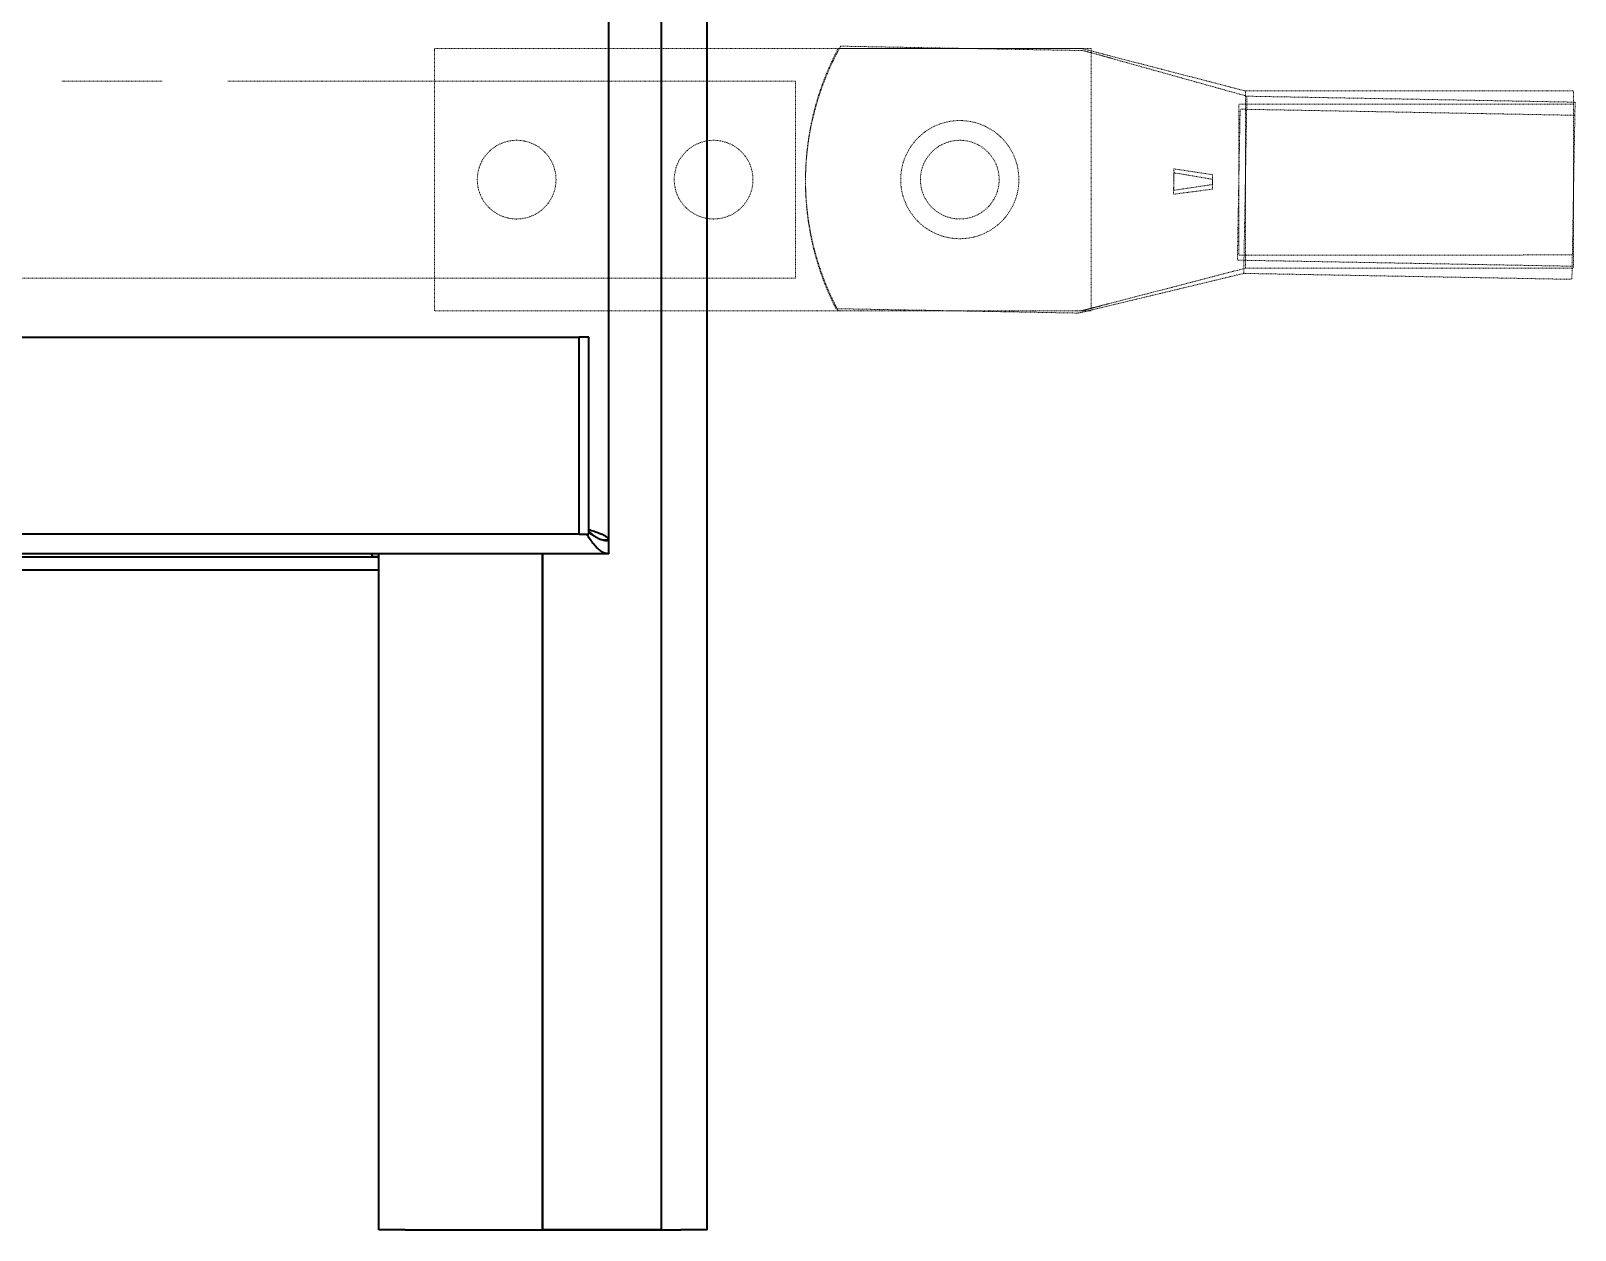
# Model space of a CAD drawing. Header units: millimetres. Extents: x -116965 to 323937, y 291661 to 566926.
# Drawn here: x -12952.1 to -12716.8, y 302709.5 to 302892.3 of the extents above; entities that cross this region are included whole.
import ezdxf

# ---------------------------------------------------------------- set-up
doc = ezdxf.new("R2010")
doc.units = ezdxf.units.MM
doc.linetypes.add('DASHED', pattern=[0.75, 0.5, -0.25])
doc.layers.get('0').update_dxf_attribs({"lineweight": 18})
for name, color, linetype, lineweight in [('Hidden Edges(Schneider)', 7, 'DASHED', 18), ('Sketch Geometry(Schneider)', 7, 'Continuous', 35), ('Visible Edges(Schneider)', 7, 'Continuous', 35)]:
    doc.layers.add(name, color=color, linetype=linetype, lineweight=lineweight)

msp = doc.modelspace()

# ---------------------------------------------------------------- linework, layer by layer
for p, q in [((-12856.059013, 303209.513446), (-12856.059013, 302709.549838)), ((-12864.05197, 302812.640837), (-12864.05197, 303105.632751)), ((-12874.132938, 302812.640837), (-12864.05197, 302812.640837)), ((-12874.132938, 302709.549838), (-12874.132938, 302812.640837)), ((-12856.059013, 302709.549838), (-12874.132938, 302709.549838))]:
    msp.add_line(p, q)
at = {"layer": 'Hidden Edges(Schneider)', "ltscale": 0.131234}
for p, q in [((-12890.573145, 302849.591998), (-12890.573145, 302889.591998)), ((-12790.573145, 302889.591998), (-12790.573145, 302849.591998)), ((-12835.573145, 302854.591998), (-12835.573145, 302884.591998)), ((-12767.076079, 302883.101447), (-12717.07608, 302883.112307)), ((-12766.836023, 302882.302788), (-12716.844207, 302881.398189)), ((-12767.324507, 302855.307207), (-12717.33269, 302854.402608)), ((-12767.070214, 302856.101447), (-12717.070215, 302856.112308))]:
    msp.add_line(p, q, dxfattribs=at)
at = {"layer": 'Hidden Edges(Schneider)', "ltscale": 0.145815}
for p, q in [((-12890.573145, 302889.591998), (-12790.573145, 302889.591998)), ((-12790.573145, 302849.591998), (-12890.573145, 302849.591998))]:
    msp.add_line(p, q, dxfattribs=at)
at = {"layer": 'Hidden Edges(Schneider)', "ltscale": 0.16045}
msp.add_line((-12792.398587, 302889.595946), (-12829.077489, 302889.587979), dxfattribs=at)
at = {"layer": 'Hidden Edges(Schneider)', "ltscale": 0.160456}
msp.add_line((-12792.03397, 302889.259807), (-12828.708278, 302889.923426), dxfattribs=at)
at = {"layer": 'Hidden Edges(Schneider)', "ltscale": 0.001967}
msp.add_line((-12792.397671, 302889.595946), (-12792.398587, 302889.595946), dxfattribs=at)
at = {"layer": 'Hidden Edges(Schneider)', "ltscale": 0.003767}
for p, q in [((-12791.767205, 302889.515286), (-12791.042938, 302889.326275)), ((-12792.126334, 302849.335741), (-12791.398805, 302849.511776))]:
    msp.add_line(p, q, dxfattribs=at)
at = {"layer": 'Hidden Edges(Schneider)', "ltscale": 0.00375}
for p, q in [((-12790.68886, 302888.96745), (-12791.406464, 302889.168001)), ((-12791.03837, 302849.864214), (-12791.759443, 302849.676523))]:
    msp.add_line(p, q, dxfattribs=at)
at = {"layer": 'Hidden Edges(Schneider)', "ltscale": 0.002032}
for p, q in [((-12787.502238, 302888.074816), (-12787.855988, 302888.173719)), ((-12787.8363, 302850.699745), (-12788.191762, 302850.607181))]:
    msp.add_line(p, q, dxfattribs=at)
at = {"layer": 'Hidden Edges(Schneider)', "ltscale": 0.035753}
for p, q in [((-12781.684089, 302886.451478), (-12787.502238, 302888.074816)), ((-12781.990064, 302852.218826), (-12787.8363, 302850.699745))]:
    msp.add_line(p, q, dxfattribs=at)
at = {"layer": 'Hidden Edges(Schneider)', "ltscale": 0.10995}
for p, q in [((-12781.684089, 302886.451478), (-12766.836023, 302882.302788)), ((-12767.070214, 302856.101447), (-12781.990064, 302852.218826))]:
    msp.add_line(p, q, dxfattribs=at)
at = {"layer": 'Hidden Edges(Schneider)', "ltscale": 0.073177}
for p, q in [((-12779.818969, 302886.411643), (-12767.076079, 302883.101447)), ((-12767.324507, 302855.307207), (-12780.12453, 302852.225316))]:
    msp.add_line(p, q, dxfattribs=at)
at = {"layer": 'Hidden Edges(Schneider)', "ltscale": 0.079467}
msp.add_line((-12932.073145, 302884.591998), (-12947.473145, 302884.591998), dxfattribs=at)
at = {"layer": 'Hidden Edges(Schneider)', "ltscale": 0.141896}
msp.add_line((-12835.573145, 302884.591998), (-12922.073145, 302884.591998), dxfattribs=at)
at = {"layer": 'Hidden Edges(Schneider)', "ltscale": 0.014714}
msp.add_line((-12767.076013, 302882.798098), (-12767.076079, 302883.101447), dxfattribs=at)
at = {"layer": 'Hidden Edges(Schneider)', "ltscale": 0.139145}
for p, q in [((-12717.07608, 302883.112307), (-12717.070215, 302856.112308)), ((-12716.844207, 302881.398189), (-12717.33269, 302854.402608))]:
    msp.add_line(p, q, dxfattribs=at)
at = {"layer": 'Hidden Edges(Schneider)', "ltscale": 0.133858}
for p, q in [((-12717.075645, 302881.112307), (-12768.075644, 302881.101229)), ((-12716.880391, 302879.398516), (-12767.872044, 302880.321207)), ((-12717.296506, 302856.402281), (-12768.288159, 302857.324971)), ((-12717.070649, 302858.112308), (-12768.070648, 302858.10123))]:
    msp.add_line(p, q, dxfattribs=at)
at = {"layer": 'Hidden Edges(Schneider)', "ltscale": 0.158042}
for p, q in [((-12768.070648, 302858.10123), (-12768.075644, 302881.101229)), ((-12768.288159, 302857.324971), (-12767.872044, 302880.321207))]:
    msp.add_line(p, q, dxfattribs=at)
at = {"layer": 'Hidden Edges(Schneider)', "ltscale": 0.145866}
msp.add_line((-12767.310865, 302856.061077), (-12766.849665, 302881.548917), dxfattribs=at)
at = {"layer": 'Hidden Edges(Schneider)', "ltscale": 0.120331}
msp.add_line((-12767.073146, 302869.601447), (-12767.076013, 302882.798098), dxfattribs=at)
at = {"layer": 'Hidden Edges(Schneider)', "ltscale": 0.014648}
for p, q in [((-12766.849665, 302881.548917), (-12766.837909, 302882.198556)), ((-12767.322621, 302855.411438), (-12767.310865, 302856.061077))]:
    msp.add_line(p, q, dxfattribs=at)
at = {"layer": 'Hidden Edges(Schneider)', "ltscale": 0.008574}
for p, q in [((-12766.837909, 302882.198556), (-12766.836023, 302882.302788)), ((-12767.324507, 302855.307207), (-12767.322621, 302855.411438)), ((-12767.070214, 302856.101447), (-12767.070236, 302856.205696))]:
    msp.add_line(p, q, dxfattribs=at)
at = {"layer": 'Hidden Edges(Schneider)', "ltscale": 0.030667}
for p, q in [((-12777.962463, 302871.232426), (-12772.073309, 302870.350361)), ((-12772.072983, 302868.850361), (-12777.961754, 302867.965737))]:
    msp.add_line(p, q, dxfattribs=at)
at = {"layer": 'Hidden Edges(Schneider)', "ltscale": 0.045396}
for p, q in [((-12777.937894, 302870.635078), (-12772.065878, 302869.645335)), ((-12772.093016, 302868.145579), (-12777.996995, 302867.368924))]:
    msp.add_line(p, q, dxfattribs=at)
at = {"layer": 'Hidden Edges(Schneider)', "ltscale": 0.007652}
msp.add_line((-12772.065878, 302869.645335), (-12772.093016, 302868.145579), dxfattribs=at)
at = {"layer": 'Hidden Edges(Schneider)', "ltscale": 0.00765}
msp.add_line((-12772.073309, 302870.350361), (-12772.072983, 302868.850361), dxfattribs=at)
at = {"layer": 'Hidden Edges(Schneider)', "ltscale": 0.005532}
msp.add_line((-12767.07291, 302868.512549), (-12767.073146, 302869.601447), dxfattribs=at)
at = {"layer": 'Hidden Edges(Schneider)', "ltscale": 0.120977}
msp.add_line((-12767.070236, 302856.205696), (-12767.07291, 302868.512549), dxfattribs=at)
at = {"layer": 'Hidden Edges(Schneider)', "ltscale": 0.139339}
msp.add_line((-13016.073145, 302854.591998), (-12835.573145, 302854.591998), dxfattribs=at)
at = {"layer": 'Hidden Edges(Schneider)', "ltscale": 0.004244}
msp.add_line((-12789.994889, 302850.13661), (-12789.235334, 302850.334731), dxfattribs=at)
at = {"layer": 'Hidden Edges(Schneider)', "ltscale": 0.160454}
msp.add_line((-12829.431957, 302849.929973), (-12792.758141, 302849.266363), dxfattribs=at)
at = {"layer": 'Hidden Edges(Schneider)', "ltscale": 0.160371}
msp.add_line((-12829.068801, 302849.58798), (-12792.407943, 302849.595943), dxfattribs=at)
at = {"layer": 'Hidden Edges(Schneider)', "ltscale": 5.5955e-08}
msp.add_line((-12792.407943, 302849.595943), (-12792.388578, 302849.595948), dxfattribs=at)
at = {"layer": 'Hidden Edges(Schneider)', "ltscale": 0.001966}
msp.add_line((-12791.759443, 302849.676523), (-12791.759197, 302849.67661), dxfattribs=at)
at = {"layer": 'Hidden Edges(Schneider)', "ltscale": 0.019636, "flags": 128}
for points in [[(-12829.077487, 302889.587979), (-12829.080366, 302889.582597), (-12829.088955, 302889.566498), (-12829.103188, 302889.539753), (-12829.122983, 302889.502434), (-12829.148283, 302889.454614), (-12829.178998, 302889.396371), (-12829.214784, 302889.328235), (-12829.254988, 302889.251336), (-12829.298934, 302889.166846), (-12829.345969, 302889.075934), (-12829.395415, 302888.979773), (-12829.447158, 302888.878465), (-12829.502319, 302888.769711), (-12829.560563, 302888.65402), (-12829.621477, 302888.532122), (-12829.684616, 302888.404743), (-12829.749561, 302888.272607), (-12829.815874, 302888.136443), (-12829.883092, 302887.997085), (-12829.950729, 302887.855531), (-12830.018304, 302887.712801), (-12830.085331, 302887.569912), (-12830.151337, 302887.427883), (-12830.215832, 302887.287732)], [(-12828.708276, 302889.923426), (-12828.711253, 302889.918098), (-12828.720135, 302889.902159), (-12828.734855, 302889.875679), (-12828.75533, 302889.83873), (-12828.781501, 302889.79138), (-12828.813277, 302889.733709), (-12828.850305, 302889.66624), (-12828.891911, 302889.59009), (-12828.937396, 302889.506418), (-12828.986088, 302889.416383), (-12829.037286, 302889.321144), (-12829.090876, 302889.220798), (-12829.148018, 302889.113072), (-12829.208371, 302888.998468), (-12829.271506, 302888.877705), (-12829.336967, 302888.751503), (-12829.40432, 302888.620579), (-12829.473115, 302888.485654), (-12829.542873, 302888.347549), (-12829.613091, 302888.207257), (-12829.683268, 302888.065788), (-12829.752899, 302887.92415), (-12829.821495, 302887.783353), (-12829.888546, 302887.644406)], [(-12830.529001, 302852.250201), (-12830.467022, 302852.108919), (-12830.403565, 302851.965733), (-12830.339103, 302851.821668), (-12830.27409, 302851.677754), (-12830.208994, 302851.535013), (-12830.144277, 302851.394476), (-12830.080409, 302851.257149), (-12830.017836, 302851.123873), (-12829.956984, 302850.995385), (-12829.89826, 302850.872418), (-12829.842093, 302850.755705), (-12829.788885, 302850.645981), (-12829.73896, 302850.543764), (-12829.691241, 302850.446736), (-12829.645839, 302850.354998), (-12829.60341, 302850.269735), (-12829.564587, 302850.19213), (-12829.530024, 302850.123365), (-12829.500355, 302850.064582), (-12829.475914, 302850.016317), (-12829.456789, 302849.97865), (-12829.443037, 302849.951656), (-12829.434737, 302849.935405), (-12829.431955, 302849.929973)], [(-12830.208143, 302851.887733), (-12830.143587, 302851.747609), (-12830.077519, 302851.605609), (-12830.01043, 302851.462749), (-12829.942793, 302851.320048), (-12829.875094, 302851.178524), (-12829.807816, 302851.039194), (-12829.741444, 302850.903061), (-12829.676441, 302850.770954), (-12829.613247, 302850.643601), (-12829.552281, 302850.52173), (-12829.493986, 302850.406065), (-12829.438778, 302850.297334), (-12829.386991, 302850.196047), (-12829.337503, 302850.099908), (-12829.290429, 302850.009017), (-12829.246446, 302849.924545), (-12829.206208, 302849.847664), (-12829.170392, 302849.779544), (-12829.139652, 302849.721314), (-12829.114331, 302849.673504), (-12829.09452, 302849.636194), (-12829.080276, 302849.609456), (-12829.07168, 302849.593361), (-12829.068799, 302849.58798)]]:
    msp.add_lwpolyline(points, dxfattribs=at)
at = {"layer": 'Hidden Edges(Schneider)', "ltscale": 0.017719, "flags": 128}
for points in [[(-12787.839154, 302888.484397), (-12788.207551, 302888.58049), (-12788.589997, 302888.680781), (-12788.983584, 302888.784367), (-12789.385149, 302888.890248), (-12789.793263, 302888.997879), (-12790.207164, 302889.106911), (-12790.624536, 302889.216614), (-12791.042938, 302889.326275)], [(-12788.180483, 302850.296252), (-12788.550539, 302850.206759), (-12788.934718, 302850.11332), (-12789.330093, 302850.016786), (-12789.733487, 302849.918101), (-12790.143459, 302849.817782), (-12790.559242, 302849.716165), (-12790.978509, 302849.61394), (-12791.398805, 302849.511776)]]:
    msp.add_lwpolyline(points, dxfattribs=at)
at = {"layer": 'Hidden Edges(Schneider)', "ltscale": 0.01052, "flags": 128}
for points in [[(-12788.73525, 302888.420119), (-12789.214136, 302888.554434), (-12789.701411, 302888.69104), (-12790.194317, 302888.829094), (-12790.68886, 302888.96745)], [(-12789.075288, 302850.376537), (-12789.556498, 302850.250804), (-12790.046137, 302850.122929), (-12790.541432, 302849.993708), (-12791.03837, 302849.864214)]]:
    msp.add_lwpolyline(points, dxfattribs=at)
at = {"layer": 'Hidden Edges(Schneider)', "ltscale": 0.007246, "flags": 128}
for points in [[(-12788.894524, 302888.464779), (-12788.840258, 302888.449567), (-12788.78607, 302888.434372), (-12788.731957, 302888.419197), (-12788.677923, 302888.404042), (-12788.623969, 302888.388908), (-12788.570096, 302888.373798), (-12788.516308, 302888.358712), (-12788.462607, 302888.34365), (-12788.408993, 302888.328616), (-12788.35547, 302888.313609), (-12788.302039, 302888.29863), (-12788.248701, 302888.283682), (-12788.195458, 302888.268764), (-12788.142312, 302888.253877), (-12788.089263, 302888.23902), (-12788.036313, 302888.224194), (-12787.983465, 302888.209399), (-12787.930721, 302888.194635), (-12787.878081, 302888.179902), (-12787.825549, 302888.165201), (-12787.773126, 302888.150532), (-12787.720814, 302888.135894), (-12787.668616, 302888.121287), (-12787.616535, 302888.10671)], [(-12789.235335, 302850.334731), (-12789.180806, 302850.348972), (-12789.126354, 302850.363195), (-12789.071979, 302850.377401), (-12789.017682, 302850.391587), (-12788.963466, 302850.405754), (-12788.909333, 302850.419899), (-12788.855284, 302850.434021), (-12788.801321, 302850.44812), (-12788.747447, 302850.462194), (-12788.693664, 302850.476242), (-12788.639974, 302850.490263), (-12788.586378, 302850.504255), (-12788.532877, 302850.518219), (-12788.479473, 302850.532154), (-12788.426167, 302850.54606), (-12788.372961, 302850.559938), (-12788.319857, 302850.573786), (-12788.266857, 302850.587605), (-12788.213962, 302850.601394), (-12788.161175, 302850.615154), (-12788.108498, 302850.628884), (-12788.055934, 302850.642584), (-12788.003483, 302850.656256), (-12787.951149, 302850.6699)]]:
    msp.add_lwpolyline(points, dxfattribs=at)
at = {"layer": 'Hidden Edges(Schneider)', "ltscale": 0.049125, "flags": 128}
for points in [[(-12779.818969, 302886.411642), (-12783.825144, 302887.446524), (-12787.839154, 302888.484397)], [(-12780.12453, 302852.225317), (-12784.148563, 302851.262209), (-12788.180483, 302850.296252)]]:
    msp.add_lwpolyline(points, dxfattribs=at)
at = {"layer": 'Hidden Edges(Schneider)', "ltscale": 0.01678, "flags": 128}
for points in [[(-12777.962463, 302871.232425), (-12777.965652, 302871.097592), (-12777.96856, 302870.962424), (-12777.971189, 302870.826952), (-12777.973538, 302870.69121), (-12777.975607, 302870.555223), (-12777.977396, 302870.419024), (-12777.978905, 302870.282645), (-12777.980135, 302870.146112), (-12777.981085, 302870.00946), (-12777.981754, 302869.872715), (-12777.982144, 302869.73591), (-12777.982254, 302869.599077), (-12777.982085, 302869.462243), (-12777.981635, 302869.325438), (-12777.980907, 302869.188695), (-12777.979898, 302869.052042), (-12777.978608, 302868.91551), (-12777.97704, 302868.779132), (-12777.975192, 302868.642934), (-12777.973063, 302868.506949), (-12777.970656, 302868.371206), (-12777.967968, 302868.235736), (-12777.965001, 302868.10057), (-12777.961753, 302867.965737)], [(-12777.996995, 302867.368924), (-12777.997773, 302867.503793), (-12777.998265, 302867.63899), (-12777.998472, 302867.774488), (-12777.998394, 302867.91025), (-12777.998033, 302868.046253), (-12777.997387, 302868.182462), (-12777.996458, 302868.318846), (-12777.995247, 302868.455379), (-12777.993754, 302868.592026), (-12777.991979, 302868.728761), (-12777.989924, 302868.865551), (-12777.987588, 302869.002365), (-12777.984972, 302869.139174), (-12777.982078, 302869.275949), (-12777.978905, 302869.412657), (-12777.975453, 302869.54927), (-12777.971724, 302869.685757), (-12777.967718, 302869.822086), (-12777.963435, 302869.958228), (-12777.958877, 302870.094154), (-12777.954043, 302870.229832), (-12777.948934, 302870.365232), (-12777.943551, 302870.500324), (-12777.937894, 302870.635078)]]:
    msp.add_lwpolyline(points, dxfattribs=at)
at = {"layer": 'Hidden Edges(Schneider)', "ltscale": 0.009524, "flags": 128}
msp.add_lwpolyline([(-12791.759197, 302849.67661), (-12791.684178, 302849.696143), (-12791.609133, 302849.715687), (-12791.534086, 302849.735233), (-12791.459059, 302849.754778), (-12791.384076, 302849.774314), (-12791.309158, 302849.793835), (-12791.23433, 302849.813336), (-12791.159615, 302849.832811), (-12791.08505, 302849.85225), (-12791.010653, 302849.871647), (-12790.936436, 302849.891), (-12790.862409, 302849.910306), (-12790.788582, 302849.929561), (-12790.714964, 302849.948763), (-12790.641567, 302849.96791), (-12790.5684, 302849.986998), (-12790.495482, 302850.006021), (-12790.422847, 302850.024972), (-12790.350529, 302850.043839), (-12790.278563, 302850.062615), (-12790.206981, 302850.081289), (-12790.135819, 302850.099852), (-12790.06511, 302850.118296), (-12789.994889, 302850.13661)], dxfattribs=at)
at = {"layer": 'Hidden Edges(Schneider)', "ltscale": 0.009629, "flags": 128}
msp.add_lwpolyline([(-12789.235335, 302850.334731), (-12789.308826, 302850.315527), (-12789.382474, 302850.296283), (-12789.456286, 302850.276996), (-12789.5303, 302850.257657), (-12789.604535, 302850.238263), (-12789.67898, 302850.218815), (-12789.753618, 302850.199318), (-12789.828433, 302850.179778), (-12789.903414, 302850.160197), (-12789.978545, 302850.140579), (-12790.053813, 302850.120929), (-12790.129203, 302850.10125), (-12790.204703, 302850.081546), (-12790.280297, 302850.061821), (-12790.355972, 302850.042078), (-12790.431714, 302850.022321), (-12790.507508, 302850.002555), (-12790.58334, 302849.982782), (-12790.659197, 302849.963007), (-12790.735064, 302849.943233), (-12790.810929, 302849.923463), (-12790.886777, 302849.903701), (-12790.962595, 302849.88395), (-12791.03837, 302849.864214)], dxfattribs=at)
at = {"layer": 'Hidden Edges(Schneider)', "ltscale": 0.148422}
msp.add_circle((-12810.573145, 302869.591998), 9, dxfattribs=at)
at = {"layer": 'Hidden Edges(Schneider)', "ltscale": 0.164913}
for centre in [(-12878.073145, 302869.591998), (-12848.073145, 302869.591998), (-12810.573145, 302869.591998)]:
    msp.add_circle(centre, 6, dxfattribs=at)
at = {"layer": 'Hidden Edges(Schneider)', "ltscale": 0.159723}
for centre, start, end in [((-12791.576255, 302869.248251), 154.35138909, 203.57531033), ((-12791.573146, 302869.596125), 155.40048477, 204.62440601)]:
    msp.add_arc(centre, 42.5, start, end, dxfattribs=at)
at = {"layer": 'Hidden Edges(Schneider)', "ltscale": 0.003193}
for centre, start, end in [((-12792.397128, 302887.095946), 75.40593809, 90.01244544), ((-12792.712911, 302851.765954), 268.96334966, 283.56985701)]:
    msp.add_arc(centre, 2.500001, start, end, dxfattribs=at)
at = {"layer": 'Hidden Edges(Schneider)', "ltscale": 0.003186}
for centre, start, end in [((-12792.079197, 302886.760216), 74.38913351, 88.96334971), ((-12792.38903, 302852.095947), 270.01244539, 284.58666159)]:
    msp.add_arc(centre, 2.5, start, end, dxfattribs=at)
at = {"layer": 'Hidden Edges(Schneider)', "ltscale": 0.002975}
for centre, radius, start, end in [((-13532.764409, 300234.85618), 2755.899628, 74.379287445, 74.391659811), ((-13485.553659, 305516.815879), 2755.899614, 284.584135289, 284.596507652)]:
    msp.add_arc(centre, radius, start, end, dxfattribs=at)
at = {"layer": 'Sketch Geometry(Schneider)'}
for p, q in [((-12856.059013, 303209.513446), (-12856.059013, 302709.549838)), ((-12864.05197, 302812.640837), (-12864.05197, 303105.632751)), ((-12874.132938, 302709.549838), (-12874.132938, 302812.640837)), ((-12874.132938, 302812.640837), (-12864.05197, 302812.640837)), ((-12856.059013, 302709.549838), (-12874.132938, 302709.549838))]:
    msp.add_line(p, q, dxfattribs=at)
at = {"layer": 'Visible Edges(Schneider)'}
for p, q in [((-12856.073145, 303209.591998), (-12856.073145, 302709.591998)), ((-12849.073145, 302709.591998), (-12849.073145, 303209.591998)), ((-12864.073145, 303103.491998), (-12864.073145, 302814.691998)), ((-13050.57743, 302845.591998), (-12868.56886, 302845.591998)), ((-12867.073145, 302845.591998), (-12868.56886, 302845.591998)), ((-12868.56886, 302815.591998), (-12868.56886, 302845.591998)), ((-12867.073145, 302815.591998), (-12867.073145, 302845.591998)), ((-12868.56886, 302815.591998), (-13050.57743, 302815.591998)), ((-12868.56886, 302815.591998), (-12867.073145, 302815.591998)), ((-12864.073145, 302812.591998), (-13534.073145, 302812.591998)), ((-12900.073145, 302812.191998), (-12900.073145, 302812.591998)), ((-12899.073145, 302709.591998), (-12899.073145, 302812.591998)), ((-12874.073145, 302709.591998), (-12874.073145, 302812.591998)), ((-12864.881806, 302814.691998), (-12864.073145, 302814.691998)), ((-12864.073144, 302814.591998), (-12864.073144, 302812.591998)), ((-12899.073145, 302810.091998), (-13453.573145, 302810.091998)), ((-12899.073145, 302812.091998), (-13452.414833, 302812.091998)), ((-12900.073145, 302812.191998), (-12899.073145, 302812.191998)), ((-12895.073145, 302709.591998), (-12899.073145, 302709.591998)), ((-12895.073145, 302709.591998), (-12874.073145, 302709.591998)), ((-12856.073145, 302709.591998), (-12874.073145, 302709.591998)), ((-12856.073145, 302709.591998), (-12853.073145, 302709.591998)), ((-12849.073145, 302709.591998), (-12853.073145, 302709.591998))]:
    msp.add_line(p, q, dxfattribs=at)
at = {"layer": 'Visible Edges(Schneider)', "flags": 128}
for points in [[(-12864.073144, 302812.591998), (-12864.213268, 302812.598052), (-12864.353267, 302812.616174), (-12864.493257, 302812.646308), (-12864.633332, 302812.688397), (-12864.773484, 302812.742321), (-12864.913503, 302812.807836), (-12865.053483, 302812.884771), (-12865.19354, 302812.972956), (-12865.333663, 302813.072129), (-12865.473453, 302813.181689), (-12865.612975, 302813.301284), (-12865.752336, 302813.430596), (-12865.89162, 302813.569311), (-12866.030952, 302813.71711), (-12866.170436, 302813.873677), (-12866.310159, 302814.038696), (-12866.450235, 302814.211834), (-12866.590263, 302814.392119), (-12866.7301, 302814.578804), (-12866.86987, 302814.771448), (-12867.00965, 302814.96961), (-12867.149574, 302815.172849), (-12867.289697, 302815.380685), (-12867.429696, 302815.591999)], [(-12867.073146, 302816.286361), (-12866.862127, 302816.219953), (-12866.655036, 302816.153636), (-12866.452333, 302816.087359), (-12866.254455, 302816.021074), (-12866.061879, 302815.954728), (-12865.875055, 302815.888274), (-12865.694553, 302815.821704), (-12865.521537, 302815.755245), (-12865.356485, 302815.688897), (-12865.199748, 302815.622609), (-12865.051662, 302815.556333), (-12864.912568, 302815.490018), (-12864.782802, 302815.423615), (-12864.662715, 302815.357074), (-12864.552928, 302815.290522), (-12864.453899, 302815.224042), (-12864.365827, 302815.157584), (-12864.288913, 302815.091099), (-12864.223357, 302815.024536), (-12864.169465, 302814.95798), (-12864.127427, 302814.891499), (-12864.09732, 302814.825042), (-12864.0792, 302814.758558), (-12864.073144, 302814.691998)], [(-12866.356231, 302815.343405), (-12866.378347, 302815.369037), (-12866.401216, 302815.394652), (-12866.424819, 302815.420253), (-12866.449147, 302815.445844), (-12866.4742, 302815.471426), (-12866.499959, 302815.497003), (-12866.526424, 302815.522578), (-12866.553575, 302815.548154), (-12866.581413, 302815.573733), (-12866.609927, 302815.599318), (-12866.6391, 302815.624912), (-12866.668931, 302815.650518), (-12866.699411, 302815.676139), (-12866.730529, 302815.701778), (-12866.762267, 302815.727437), (-12866.794635, 302815.75312), (-12866.827613, 302815.778829), (-12866.861182, 302815.804562), (-12866.895276, 302815.830282), (-12866.929885, 302815.855983), (-12866.96499, 302815.88167), (-12867.000581, 302815.907343), (-12867.03663, 302815.933008), (-12867.073146, 302815.958665)], [(-12867.073137, 302815.826638), (-12866.948301, 302815.73702), (-12866.823751, 302815.649651), (-12866.69942, 302815.564672), (-12866.575214, 302815.482228), (-12866.451083, 302815.402461), (-12866.326934, 302815.325514), (-12866.202708, 302815.25153), (-12866.078321, 302815.180651), (-12865.953704, 302815.113022), (-12865.828782, 302815.048784), (-12865.703479, 302814.988081), (-12865.57789, 302814.931133), (-12865.452462, 302814.878286), (-12865.32714, 302814.829638), (-12865.201856, 302814.785269), (-12865.076534, 302814.74526), (-12864.951097, 302814.709693), (-12864.825498, 302814.678656), (-12864.700013, 302814.652293), (-12864.574672, 302814.630661), (-12864.449388, 302814.613788), (-12864.324085, 302814.601701), (-12864.198695, 302814.594428), (-12864.073144, 302814.591998)], [(-12900.307101, 302812.592002), (-12900.288699, 302812.575313), (-12900.270965, 302812.558604), (-12900.253929, 302812.541934), (-12900.237599, 302812.525264), (-12900.221984, 302812.508613), (-12900.207093, 302812.491961), (-12900.192936, 302812.475329), (-12900.17952, 302812.458678), (-12900.166855, 302812.442027), (-12900.154949, 302812.425357), (-12900.143813, 302812.408687), (-12900.133454, 302812.391997), (-12900.123886, 302812.375308), (-12900.115131, 302812.358619), (-12900.107196, 302812.341948), (-12900.100082, 302812.325278), (-12900.093794, 302812.308627), (-12900.088335, 302812.291995), (-12900.083706, 302812.275344), (-12900.079913, 302812.258693), (-12900.076957, 302812.242042), (-12900.074841, 302812.225371), (-12900.07357, 302812.208701), (-12900.073145, 302812.191993)]]:
    msp.add_lwpolyline(points, dxfattribs=at)

doc.saveas('drawing.dxf')
